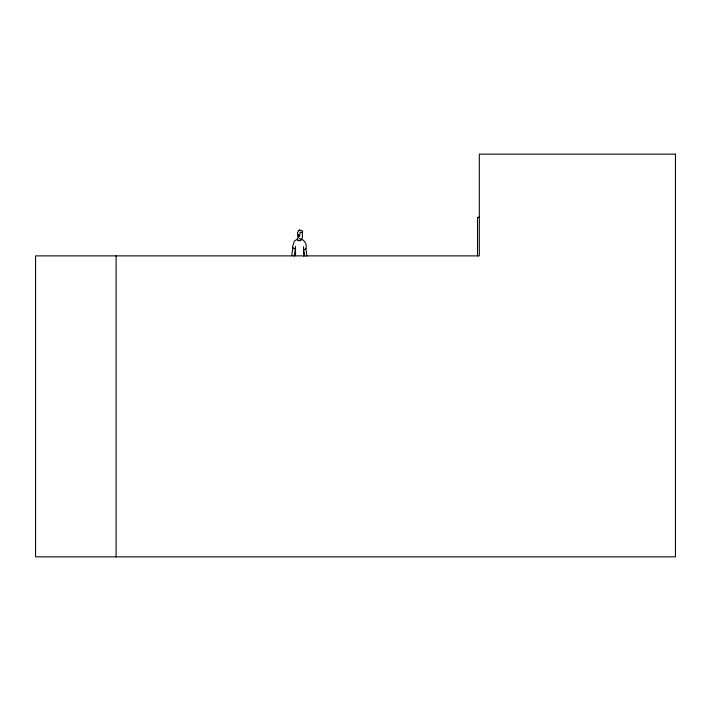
<?xml version="1.0" encoding="UTF-8"?>
<svg xmlns="http://www.w3.org/2000/svg" width="711" height="711" viewBox="0 0 711 711"><rect width="100%" height="100%" fill="white"/><g stroke="black" fill="none" stroke-linecap="round" stroke-linejoin="round"><path stroke-width="1.07" d="M294.23 256.147L295.323 249.197M298.469 236.407L297.429 239.269L297.962 240.407L299.829 240.887L301.704 239.349M291.777 255.667L292.843 247.739M299.509 238.398L301.517 239.447L302.486 237.181L302.246 233.057L301.544 232.301L300.086 232.088L299.598 236.496L298.327 234.577L298.389 236.274L299.02 236.576M302.104 232.728L302.779 231.937L302.095 230.577L299.429 230.222L299.518 229.76L298.638 230.488L297.491 232.621L298.069 237.012M301.58 239.571L300.255 240.451L297.962 240.407M303.944 256.36L303.535 249.81C308.974 249.081 305.401 240.238 301.642 239.331M297.642 238.985L294.398 241.038L292.372 247.428L295.465 249.188L295.376 246.246M479.312 217.282L477.525 217.282L477.525 255.951M303.615 249.792L304.432 255.462M306.014 248.592L306.788 256.138M295.465 249.188L295.572 255.098M303.526 246.735L303.535 249.81M116.097 255.88L116.097 556.864M675.45 154.136L479.312 154.136L479.312 255.88L35.55 255.88L35.55 556.864L675.45 556.864L675.45 154.136"/></g></svg>
